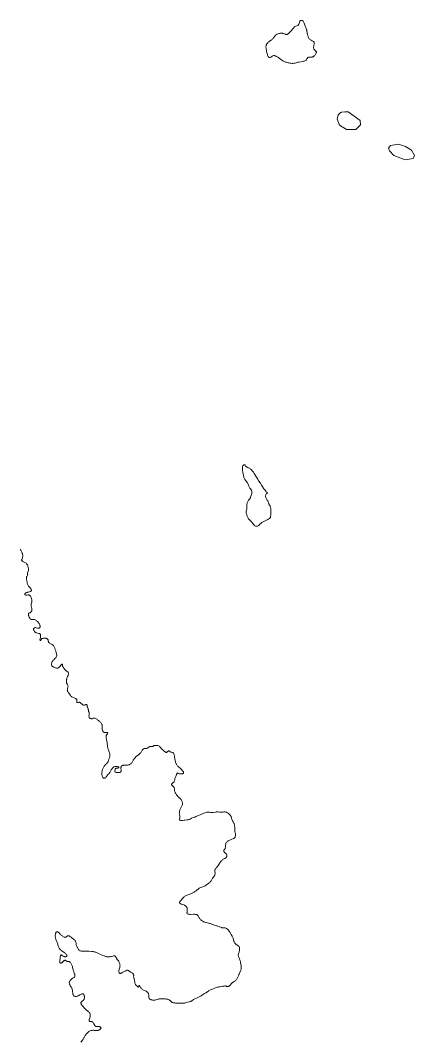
# Model space of a CAD drawing. Header units: metres. Extents: x 793723 to 812165, y 297650 to 314276.
# Drawn here: x 805415 to 806585, y 302964 to 305996 of the extents above; entities that cross this region are included whole.
import ezdxf

# ---------------------------------------------------------------- set-up
doc = ezdxf.new("R2010")
doc.units = ezdxf.units.M

msp = doc.modelspace()

# ---------------------------------------------------------------- linework, layer by layer
at = {"linetype": 'Continuous', "lineweight": 13}
for points in [[(806204.63, 305954.12), (806206.29, 305954.46), (806207.96, 305955.24), (806209.63, 305956.35), (806211.29, 305957.79), (806212.96, 305959.23), (806214.51, 305960.9), (806216.18, 305962.56), (806219.06, 305965.78), (806221.62, 305968.77), (806222.84, 305970.21), (806225.06, 305973.21), (806226.28, 305974.65), (806227.39, 305975.87), (806228.72, 305976.98), (806230.28, 305977.87), (806231.94, 305978.64), (806235.28, 305979.87), (806236.95, 305980.43), (806238.39, 305981.2), (806239.61, 305982.2), (806240.5, 305983.53), (806241.27, 305984.97), (806241.83, 305986.63), (806242.82, 305990.07), (806243.48, 305991.73), (806244.26, 305993.17), (806245.37, 305994.39), (806246.7, 305995.28), (806248.15, 305995.72), (806249.82, 305995.84), (806251.38, 305995.4), (806252.83, 305994.63), (806253.94, 305993.41), (806255.06, 305991.87), (806255.95, 305989.99), (806256.74, 305988), (806259.87, 305979.26)], [(806259.87, 305979.26), (806260.77, 305977.16), (806263.23, 305971.86), (806263.9, 305969.98), (806264.35, 305968.21), (806264.8, 305966.44), (806266.37, 305957.92)], [(806144.3, 305911.82), (806143.96, 305914.15), (806143.73, 305916.47), (806143.73, 305918.68), (806143.95, 305920.45), (806144.28, 305922.23), (806144.94, 305923.78), (806145.72, 305924.99), (806147.6, 305927.21), (806149.49, 305929.65), (806150.6, 305930.98), (806151.93, 305932.2), (806153.49, 305933.42), (806160.26, 305938.2), (806161.93, 305939.42), (806163.48, 305940.75), (806164.93, 305942.3), (806166.15, 305943.85), (806167.37, 305945.63), (806169.59, 305949.06), (806170.69, 305950.73), (806172.14, 305952.17), (806173.69, 305953.5), (806175.47, 305954.61), (806177.47, 305955.5), (806179.47, 305956.28), (806181.59, 305956.84), (806183.7, 305957.4), (806185.92, 305957.62), (806188.26, 305957.74), (806190.6, 305957.74), (806192.38, 305957.53), (806194.16, 305957.2), (806195.83, 305956.76), (806197.72, 305956.1), (806201.29, 305954.67), (806202.96, 305954.23), (806204.63, 305954.12)], [(806266.37, 305957.92), (806267.39, 305953.16), (806268.06, 305950.84), (806268.73, 305948.63), (806269.41, 305946.42), (806270.3, 305944.32), (806271.42, 305942.44), (806272.65, 305940.78), (806274.1, 305939.35), (806275.77, 305938.13), (806277.55, 305937.14), (806281.23, 305935.16), (806282.9, 305934.28), (806284.46, 305933.28), (806285.57, 305932.18), (806286.36, 305931.08), (806286.69, 305929.97), (806286.69, 305928.75), (806286.59, 305927.42), (806285.49, 305919.9), (806285.27, 305917.9), (806285.17, 305915.91), (806285.17, 305914.03), (806285.4, 305912.26), (806285.96, 305910.71), (806286.85, 305909.28), (806288.08, 305908.06), (806289.42, 305906.96), (806292.09, 305904.86), (806293.1, 305903.76), (806293.54, 305902.32), (806293.44, 305900.88), (806292.88, 305899.33), (806292, 305897.67), (806291, 305895.9), (806289.67, 305893.9), (806288.34, 305892.02), (806287.01, 305890.46)], [(806204.48, 305871.57), (806202.14, 305872.23), (806199.92, 305873), (806197.58, 305873.99), (806195.46, 305874.98), (806193.9, 305875.97), (806192.34, 305877.08), (806190.89, 305878.07), (806185.99, 305881.93), (806184.2, 305883.25), (806182.42, 305884.47), (806180.53, 305885.68), (806177.07, 305887.66), (806173.84, 305889.43), (806172.28, 305890.2), (806170.5, 305891.08), (806168.83, 305891.52), (806167.27, 305891.74), (806165.82, 305891.4), (806164.38, 305890.73), (806161.82, 305889.29), (806160.71, 305888.73), (806157.71, 305886.84), (806156.27, 305886.07), (806155.04, 305885.51), (806153.93, 305885.29), (806152.93, 305885.39), (806151.82, 305886.06), (806150.81, 305887.27), (806150.03, 305888.93), (806149.25, 305890.81), (806148.57, 305892.91), (806148.01, 305895.12), (806146.78, 305899.77), (806145.65, 305904.63), (806145.09, 305907.07), (806144.64, 305909.5), (806144.3, 305911.82)], [(806287.01, 305890.46), (806286.01, 305889.24), (806285.01, 305888.25), (806284.67, 305888.02), (806283.56, 305887.69), (806282.12, 305887.35), (806280.45, 305887.02), (806278.33, 305886.9), (806273.88, 305886.89), (806271.66, 305886.78), (806269.77, 305886.55), (806268.21, 305885.99), (806267.32, 305885.11), (806266.66, 305884.11), (806265.44, 305881.56), (806264.77, 305880.34), (806263.89, 305879.12), (806262.89, 305878.01), (806261.33, 305876.9), (806259.44, 305876.01), (806257.44, 305875.35), (806255.22, 305874.79), (806252.88, 305874.23), (806240.87, 305871.99), (806238.42, 305871.43), (806236.09, 305870.87), (806230.08, 305869.2), (806228.19, 305868.75), (806226.19, 305868.52), (806223.85, 305868.3), (806221.4, 305868.4), (806218.96, 305868.62), (806216.62, 305868.94), (806214.17, 305869.38), (806211.72, 305869.82), (806209.27, 305870.37), (806206.93, 305870.91), (806204.48, 305871.57)], [(806077.24, 304644.82), (806076.9, 304646.81), (806076.34, 304649.02), (806075.22, 304653.67), (806074.77, 304655.88), (806074.43, 304657.76), (806074.2, 304659.53), (806073.97, 304663.51), (806073.85, 304665.73), (806073.96, 304667.83), (806074.07, 304669.93), (806074.4, 304671.7), (806075.06, 304673.36), (806075.84, 304674.8), (806076.95, 304675.91), (806078.06, 304676.58), (806079.17, 304677.03), (806080.17, 304677.03), (806080.95, 304676.37), (806081.62, 304675.48), (806082.63, 304673.27), (806083.41, 304672.17), (806084.52, 304671.17), (806085.97, 304670.4), (806087.53, 304669.63), (806091.21, 304668.09), (806093.1, 304667.32), (806095, 304666.44), (806096.78, 304665.23), (806098.12, 304664.12), (806099.34, 304662.91), (806100.57, 304661.58), (806103.02, 304658.93), (806105.37, 304656.06), (806106.48, 304654.62), (806107.82, 304652.52), (806109.16, 304650.54), (806115.42, 304639.82)], [(806087.56, 304562.18), (806088.11, 304564.17), (806088.77, 304566.05), (806089.66, 304567.94), (806090.77, 304569.6), (806091.99, 304571.15), (806094.76, 304574.15), (806095.98, 304575.81), (806096.65, 304576.92), (806097.2, 304578.14), (806097.64, 304579.35), (806097.98, 304580.57), (806099.41, 304585.33), (806101.29, 304590.76), (806101.73, 304592.53), (806102.06, 304594.3), (806102.17, 304595.96), (806101.83, 304597.62), (806101.27, 304599.28), (806100.38, 304600.94), (806099.48, 304602.49), (806097.36, 304605.69), (806096.24, 304607.46), (806095.24, 304609.34), (806094.23, 304611.33), (806093.34, 304613.32), (806090.54, 304619.51), (806089.65, 304621.5), (806088.53, 304623.49), (806087.41, 304625.25), (806086.07, 304627.02), (806081.83, 304631.77), (806080.61, 304633.43), (806079.6, 304635.09), (806078.82, 304636.85), (806078.37, 304638.73), (806077.92, 304640.73), (806077.24, 304644.82)], [(806115.42, 304639.82), (806119.33, 304633.52), (806122.01, 304629.32), (806127.03, 304621.69), (806129.6, 304617.83), (806130.83, 304615.95), (806134.18, 304610.2), (806135.63, 304607.99), (806137.31, 304605.67), (806139.1, 304603.35), (806140.88, 304601.14), (806142.67, 304599.05), (806144.34, 304597.28), (806145.79, 304595.73), (806147.02, 304594.52), (806147.91, 304593.75), (806148.24, 304593.52), (806147.8, 304593.3), (806147.02, 304592.75), (806145.91, 304591.75), (806144.8, 304590.42), (806143.69, 304588.76), (806142.92, 304586.87), (806142.59, 304584.66), (806142.7, 304582.34), (806143.38, 304579.9), (806144.27, 304577.69), (806145.39, 304575.59), (806147.74, 304571.72), (806148.85, 304569.73), (806149.86, 304567.74), (806150.75, 304565.75), (806151.31, 304564.1), (806152.32, 304560.89), (806152.77, 304559.45), (806153.44, 304558.01), (806155.79, 304554.48), (806156.46, 304552.82)], [(806117.43, 304494.08), (806115.87, 304493.97), (806114.2, 304494.07), (806112.64, 304494.4), (806111.08, 304495.06), (806109.74, 304495.94), (806108.74, 304496.94), (806107.96, 304498.04), (806105.39, 304501.8), (806104.16, 304503.46), (806102.82, 304505), (806101.37, 304506.66), (806096.69, 304511.3), (806095.13, 304512.95), (806093.68, 304514.61), (806092.23, 304516.26), (806091, 304518.03), (806089.99, 304519.91), (806089.1, 304521.79), (806088.2, 304523.67), (806086.86, 304527.65), (806085.63, 304531.3), (806085.07, 304533.07), (806084.62, 304534.84), (806084.5, 304536.5), (806084.61, 304537.94), (806085.05, 304539.38), (806086.05, 304542.37), (806086.49, 304544.03), (806086.82, 304545.69), (806087.04, 304547.57), (806087.03, 304549.45), (806086.8, 304553.43), (806086.8, 304554.87), (806086.79, 304556.31), (806086.9, 304558.19), (806087.12, 304560.07), (806087.56, 304562.18)], [(806156.46, 304552.82), (806157.02, 304551.16), (806157.58, 304549.28), (806157.92, 304547.29), (806158.26, 304545.3), (806158.48, 304543.2), (806158.6, 304540.98), (806158.61, 304538.88), (806158.61, 304536.67), (806158.4, 304532.24), (806158.08, 304527.93), (806157.86, 304525.93), (806157.64, 304524.05), (806157.31, 304522.28), (806156.76, 304520.62), (806155.98, 304519.18), (806155.09, 304518.18), (806153.98, 304517.18), (806152.43, 304516.07), (806150.76, 304515.07), (806149.09, 304514.07), (806147.2, 304512.96), (806139.31, 304508.96), (806133.53, 304505.85), (806131.64, 304504.85), (806129.87, 304503.74), (806128.2, 304502.52), (806126.65, 304501.29), (806124.98, 304499.74), (806122.09, 304496.86), (806120.54, 304495.53), (806118.98, 304494.64), (806117.43, 304494.08)], [(805414.2, 304426.5), (805415.43, 304424.63), (805416.33, 304422.86), (805417.22, 304421.2), (805418.9, 304417.55), (805420.24, 304414.35)], [(805420.24, 304414.35), (805420.69, 304413.02), (805421.14, 304411.58), (805421.47, 304409.7), (805421.7, 304407.71), (805421.71, 304405.83), (805421.6, 304403.95), (805421.38, 304402.29), (805421.05, 304400.74), (805420.61, 304399.3), (805420.05, 304397.97), (805418.84, 304395.53), (805418.39, 304394.53), (805418.4, 304393.54), (805418.73, 304392.43), (805419.51, 304391.33), (805420.74, 304390.33), (805422.3, 304389.34), (805424.08, 304388.35), (805427.98, 304386.48), (805429.88, 304385.38), (805431.66, 304384.16), (805433.33, 304382.73), (805434.56, 304381.07), (805435.68, 304379.19), (805436.46, 304377.2), (805437.24, 304375.1), (805437.81, 304372.89), (805438.26, 304370.79), (805438.59, 304368.57), (805438.71, 304366.47), (805438.72, 304364.37), (805438.39, 304362.49), (805437.83, 304360.72), (805435.95, 304356.29), (805435.62, 304355.07), (805435.73, 304354.4), (805435.85, 304353.74)], [(805435.85, 304353.74), (805436.29, 304352.3), (805436.41, 304351.42), (805436.19, 304350.31), (805435.63, 304349.2), (805433.75, 304345.44), (805433.31, 304344), (805432.87, 304342.56), (805432.87, 304340.9), (805432.99, 304339.02), (805433.21, 304337.13), (805433.89, 304333.26), (805434.8, 304326.74), (805435.13, 304324.63), (805435.7, 304322.53), (805436.48, 304320.54), (805437.49, 304318.66), (805438.71, 304316.79), (805440.16, 304315.13), (805444.51, 304310.27), (805445.85, 304308.83), (805446.86, 304307.29), (805447.53, 304305.85), (805447.76, 304304.52), (805447.54, 304303.42), (805446.87, 304302.42), (805445.98, 304301.53), (805444.76, 304300.86), (805443.31, 304300.2), (805441.65, 304299.75), (805437.98, 304298.97), (805436.2, 304298.52), (805434.42, 304297.96), (805432.64, 304297.18), (805430.97, 304296.3), (805429.53, 304295.3), (805428.53, 304294.19), (805427.75, 304293.19)], [(805427.75, 304293.19), (805427.64, 304292.19), (805428.09, 304291.31), (805429.09, 304290.65), (805430.43, 304290.1), (805431.99, 304289.66), (805433.77, 304289.55), (805435.1, 304289.67), (805438, 304290.12), (805439.33, 304290.12), (805440.67, 304289.9), (805442, 304289.46), (805443.12, 304288.8), (805444.12, 304287.81), (805445.01, 304286.48), (805445.69, 304284.93), (805446.25, 304283.16), (805447.26, 304279.4), (805448.27, 304276.2), (805448.71, 304274.65), (805448.94, 304272.99), (805448.95, 304271), (805448.62, 304269), (805447.18, 304262.8), (805446.74, 304260.7), (805446.64, 304258.6), (805446.75, 304256.38), (805447.2, 304254.28), (805448.21, 304250.08), (805448.66, 304247.98), (805448.89, 304245.99), (805448.78, 304244.11), (805448.45, 304242.89), (805447.9, 304241.67), (805447.12, 304240.67), (805446.01, 304239.45), (805444.68, 304238.34), (805443.24, 304237.56)], [(805443.24, 304237.56), (805441.9, 304236.79), (805439.9, 304235.9), (805439.23, 304235.45), (805438.68, 304234.9), (805438.46, 304234.23), (805438.35, 304233.35), (805438.57, 304232.35), (805439.14, 304229.48), (805439.59, 304227.82), (805440.15, 304226.16), (805440.71, 304224.5), (805441.49, 304222.95), (805442.49, 304221.41), (805443.72, 304219.97), (805444.95, 304218.75), (805446.4, 304217.87), (805447.73, 304217.32), (805449.07, 304217.22), (805450.52, 304217.33), (805453.41, 304217.56), (805454.85, 304217.56), (805456.64, 304217.12), (805458.53, 304216.35), (805460.31, 304215.36), (805462.21, 304214.15), (805463.99, 304212.71), (805465.77, 304211.17), (805467.34, 304209.4), (805468.79, 304207.63), (805470.02, 304205.75), (805471.13, 304203.88), (805472.14, 304201.89), (805472.81, 304200.01), (805473.26, 304198.13), (805473.38, 304196.36), (805473.04, 304194.81), (805472.38, 304193.37)], [(805472.38, 304193.37), (805471.27, 304192.26), (805470.05, 304191.7), (805468.6, 304191.48), (805466.93, 304191.69), (805465.15, 304192.13), (805461.59, 304193.12), (805459.81, 304193.45), (805458.14, 304193.33), (805456.69, 304192.89), (805455.36, 304192.11), (805454.36, 304191.11), (805453.58, 304189.89), (805453.25, 304188.45), (805453.48, 304186.9), (805454.15, 304185.25), (805455.15, 304183.7), (805456.49, 304182.04), (805457.94, 304180.61), (805459.62, 304179.28), (805461.51, 304178.29), (805463.4, 304177.52), (805465.41, 304176.97), (805469.42, 304176.1), (805471.09, 304175.66), (805472.65, 304175), (805473.76, 304174.11), (805474.43, 304172.79), (805474.66, 304171.13), (805474.66, 304169.36), (805474.44, 304167.37), (805474.11, 304165.37), (805473.13, 304159.62), (805472.91, 304157.96), (805472.91, 304156.63), (805473.14, 304155.63), (805473.58, 304155.3), (805474.14, 304155.3)], [(805474.14, 304155.3), (805474.69, 304155.53), (805475.25, 304156.19), (805476.36, 304158.07), (805477.13, 304159.07), (805477.8, 304159.85), (805478.69, 304160.63), (805479.69, 304161.18), (805481.02, 304161.41), (805483.8, 304161.63), (805486.81, 304162.08), (805488.25, 304162.09), (805489.81, 304161.76), (805491.26, 304161.21), (805492.82, 304160.55), (805494.27, 304159.78), (805495.49, 304158.78), (805496.39, 304157.68), (805496.72, 304156.68), (805496.95, 304155.58), (805497.06, 304154.47), (805497.4, 304153.14), (805497.85, 304151.82), (805498.63, 304150.38), (805499.63, 304148.94), (805500.75, 304147.73), (805502.09, 304146.51), (805503.65, 304145.63), (805505.21, 304144.75), (805508.55, 304143.21), (805510.11, 304142.33), (805511.56, 304141.34), (805512.9, 304139.9), (805514.01, 304138.35), (805515.02, 304136.58), (805516.02, 304134.71), (805516.81, 304132.72), (805518.38, 304128.51)], [(805518.38, 304128.51), (805519.83, 304124.2), (805520.39, 304122.1), (805520.95, 304120), (805521.4, 304118.12), (805522.64, 304111.81), (805522.76, 304110.49), (805522.65, 304109.05), (805522.21, 304107.5), (805521.21, 304105.84), (805519.99, 304104.28), (805518.66, 304102.73), (805517.1, 304101.18), (805513.88, 304097.96), (805512.33, 304096.41), (805510.78, 304094.63), (805509.44, 304092.97), (805508.34, 304091.09), (805507.56, 304089.2), (805507.01, 304087.21), (805506.79, 304085.22), (805506.8, 304083.34), (805507.13, 304081.68), (805507.8, 304080.13), (805508.81, 304079.03), (805509.92, 304078.25), (805511.26, 304077.48), (805514.05, 304076.05), (805517.61, 304074.18), (805519.28, 304073.41), (805521.06, 304072.86), (805522.84, 304072.64), (805524.4, 304072.76), (805525.96, 304073.31), (805527.4, 304074.09), (805528.96, 304075.09), (805530.29, 304076.31), (805531.62, 304077.53)], [(805531.62, 304077.53), (805532.96, 304079.08), (805536.28, 304083.41), (805537.17, 304084.29), (805537.95, 304084.85), (805538.73, 304084.74), (805539.29, 304084.08), (805539.62, 304083.19), (805539.74, 304082.31), (805539.85, 304080.2), (805539.97, 304078.99), (805540.53, 304077.66), (805541.42, 304076.22), (805542.42, 304074.79), (805543.54, 304073.24), (805546, 304070.26), (805549.12, 304066.06), (805550.24, 304064.96), (805551.57, 304063.96), (805554.58, 304062.42), (805555.92, 304061.54), (805556.92, 304060.55), (805557.48, 304059.44), (805557.82, 304058.11), (805557.82, 304056.68), (805557.49, 304055.13), (805556.94, 304053.35), (805556.28, 304051.58), (805554.61, 304048.04), (805553.84, 304046.15), (805553.07, 304044.16), (805552.62, 304042.5), (805552.18, 304040.73), (805551.96, 304038.96), (805551.75, 304037.07), (805551.64, 304035.3), (805551.54, 304029.55), (805551.65, 304028.55)], [(805551.65, 304028.55), (805551.88, 304027.78), (805552.33, 304027.12), (805554.22, 304025.13), (805555, 304024.02), (805555.67, 304022.7), (805556.01, 304021.26), (805556.13, 304019.49), (805555.8, 304017.72), (805554.36, 304011.63), (805554.15, 304009.64), (805554.04, 304007.64), (805554.27, 304006.21), (805554.71, 304004.77), (805555.27, 304003.33), (805556.39, 304001.56), (805557.62, 303999.8), (805560.19, 303996.26), (805561.41, 303994.49), (805563.65, 303991.29), (805564.87, 303989.85), (805566.21, 303988.75), (805567.77, 303987.76), (805569.44, 303986.88), (805574.68, 303984.56), (805576.35, 303983.79), (805577.91, 303982.91), (805579.36, 303982.14), (805580.36, 303981.48), (805581.25, 303980.82), (805581.81, 303980.04), (805582.26, 303978.94), (805582.26, 303977.61), (805582.15, 303976.28), (805581.83, 303973.62), (805581.83, 303972.63), (805582.16, 303971.74), (805582.83, 303971.41)], [(805582.83, 303971.41), (805583.72, 303971.19), (805584.84, 303971.2), (805587.39, 303971.42), (805588.73, 303971.54), (805590.07, 303971.54), (805591.29, 303971.21), (805592.18, 303970.66), (805593.07, 303970), (805596.31, 303967.13), (805597.76, 303965.91), (805599.09, 303964.92), (805600.54, 303963.93), (805601.99, 303963.27), (805603.44, 303962.94), (805604.66, 303963.05), (805606, 303963.39), (805607.22, 303963.94), (805609.44, 303965.06), (805610.44, 303965.28), (805611.22, 303965.28), (805611.89, 303964.73), (805612.34, 303963.96), (805612.56, 303962.96), (805612.79, 303961.52), (805613.02, 303959.86), (805613.24, 303958.2), (805613.8, 303956.77), (805615.59, 303952.12), (805616.04, 303950.69), (805616.49, 303949.36), (805616.71, 303948.03), (805616.94, 303946.81), (805617.06, 303944.82), (805617.28, 303943.94), (805617.62, 303943.28), (805618.4, 303941.95), (805618.62, 303941.29)], [(805618.62, 303941.29), (805618.96, 303940.4), (805619.07, 303939.41), (805619.07, 303938.08), (805618.97, 303936.64), (805618.42, 303933.43), (805618.31, 303931.77), (805618.31, 303930.11), (805618.65, 303928.34), (805619.21, 303926.68), (805619.99, 303925.24), (805621.11, 303924.03), (805622.34, 303923.15), (805623.67, 303922.82), (805625.12, 303922.71), (805626.56, 303922.93), (805628.12, 303923.27), (805631.12, 303924.05), (805632.68, 303924.28), (805634.13, 303924.39), (805635.91, 303924.06), (805637.69, 303923.51), (805639.47, 303922.52), (805641.37, 303921.42), (805643.15, 303920.21), (805644.93, 303918.88), (805646.61, 303917.45), (805648.39, 303915.9), (805650.06, 303914.36), (805651.74, 303912.81), (805653.19, 303911.15), (805654.64, 303909.5), (805655.75, 303907.84), (805656.76, 303906.07), (805657.43, 303904.3), (805657.66, 303902.53), (805657.66, 303900.76), (805657.34, 303897.11)], [(805657.34, 303897.11), (805657.23, 303895.34), (805657.23, 303893.57), (805657.57, 303892.02), (805657.91, 303890.47), (805658.92, 303887.38), (805659.59, 303885.83), (805660.37, 303884.5), (805661.26, 303883.4), (805662.38, 303882.74), (805663.6, 303882.19), (805665.05, 303881.97), (805666.5, 303881.86), (805670.95, 303881.87), (805672.17, 303881.76), (805673.06, 303881.43), (805673.62, 303880.77), (805673.85, 303879.89), (805673.51, 303878.89), (805672.96, 303878.11), (805671.18, 303876.45), (805670.41, 303875.34), (805669.85, 303874.12), (805669.41, 303872.68), (805669.19, 303871.02), (805669.08, 303869.36), (805669.2, 303867.48), (805669.43, 303865.6), (805669.77, 303863.72), (805670.21, 303861.73), (805671.79, 303855.65), (805672.24, 303853.43), (805672.58, 303851.22), (805672.8, 303849.01), (805673.49, 303842.15), (805673.71, 303839.83), (805674.05, 303837.61), (805674.62, 303835.18)], [(805795.34, 303838.22), (805796.57, 303839), (805797.79, 303839.56), (805799.24, 303839.89), (805800.79, 303840.01), (805803.8, 303839.9), (805805.24, 303839.91), (805806.47, 303840.24), (805807.58, 303840.8), (805809.47, 303842.24), (805810.58, 303842.91), (805812.02, 303843.35), (805813.69, 303843.69), (805815.47, 303843.8), (805817.36, 303843.81), (805819.26, 303843.7), (805821.15, 303843.48), (805822.93, 303843.05), (805824.71, 303842.5), (805826.27, 303841.84), (805827.61, 303840.95), (805828.61, 303839.85), (805829.51, 303838.75), (805831.18, 303836.2), (805832.3, 303834.77), (805833.63, 303833.44), (805835.08, 303832.12), (805839.54, 303828.26), (805840.99, 303827.04), (805845.12, 303823.95), (805846.12, 303823.29), (805847.12, 303822.74), (805848.01, 303822.63), (805849.02, 303822.74), (805849.9, 303823.3), (805850.9, 303824.08), (805851.9, 303824.96), (805853.79, 303826.96)], [(805674.62, 303835.18), (805675.29, 303832.86), (805676.07, 303830.54), (805678.43, 303823.57), (805679.21, 303821.36), (805679.88, 303819.04), (805680.33, 303816.82), (805680.56, 303814.72), (805680.57, 303812.62), (805680.24, 303810.74), (805679.57, 303808.85), (805678.25, 303805.09), (805677.58, 303802.98), (805676.37, 303798.89), (805675.71, 303796.89), (805674.82, 303794.9), (805673.71, 303793.24), (805672.49, 303791.69), (805671.05, 303790.13), (805666.5, 303785.59), (805665.05, 303783.92), (805663.72, 303782.26), (805662.39, 303780.26), (805661.28, 303778.27), (805660.29, 303776.05), (805659.29, 303773.95), (805658.52, 303771.62), (805657.74, 303769.41), (805657.19, 303767.08), (805656.64, 303764.76), (805656.42, 303762.43), (805656.43, 303760.22), (805656.54, 303758.01), (805656.88, 303755.91), (805657.33, 303753.8), (805657.89, 303751.81), (805658.56, 303750.04), (805659.35, 303748.5)], [(805728.7, 303784.95), (805730.93, 303785.07), (805733.15, 303785.19), (805735.26, 303785.52), (805737.27, 303786.08), (805739.04, 303786.86), (805740.71, 303787.75), (805742.16, 303788.86), (805743.6, 303790.19), (805744.93, 303791.52), (805746.04, 303793.07), (805747.15, 303794.96), (805749.14, 303798.83), (805749.81, 303800.05), (805750.47, 303801.27), (805751.69, 303802.82), (805753.03, 303804.38), (805754.58, 303805.93), (805758.8, 303810.25), (805764.91, 303816.02), (805769.9, 303820.46), (805771.46, 303822.12), (805772.9, 303823.9), (805774.23, 303825.67), (805776.67, 303829.33), (805777.89, 303830.99), (805779.11, 303832.43), (805780.33, 303833.54), (805781.67, 303834.32), (805783, 303834.65), (805784.34, 303834.55), (805786.79, 303834.11), (805787.9, 303834), (805789.12, 303834.12), (805790.46, 303834.56), (805791.79, 303835.34), (805793.01, 303836.34), (805795.34, 303838.22)], [(805853.79, 303826.96), (805854.68, 303827.74), (805855.68, 303827.96), (805856.46, 303827.85), (805857.24, 303827.3), (805858.8, 303825.64), (805859.8, 303824.76), (805860.92, 303823.99), (805862.03, 303823.55), (805863.37, 303823.22), (805866.04, 303822.67), (805867.27, 303822.23), (805868.38, 303821.46), (805869.38, 303820.25), (805870.28, 303818.59), (805870.84, 303816.71), (805871.4, 303814.61), (805871.85, 303812.28), (805872.19, 303809.96), (805873.32, 303802.66), (805873.77, 303800.12), (805874.22, 303797.68), (805874.89, 303795.36), (805875.46, 303793.26), (805876.24, 303791.27), (805877.13, 303789.39), (805878.03, 303787.51), (805879.03, 303785.63), (805880.26, 303783.97), (805881.49, 303782.43), (805882.94, 303780.88), (805884.5, 303779.56), (805889.29, 303775.7), (805890.74, 303774.37), (805892.19, 303772.83), (805895.99, 303768.19), (805897.77, 303766.2), (805898.44, 303765.2)], [(805700.46, 303776.04), (805698.9, 303775.81), (805697.56, 303775.48), (805696.56, 303774.81), (805696.12, 303773.92), (805696.01, 303772.93), (805695.8, 303770.49), (805695.47, 303767.06), (805695.36, 303766.06), (805695.47, 303765.29), (805695.81, 303764.74), (805696.37, 303764.3), (805697.15, 303763.97), (805699.48, 303763.64), (805701.15, 303763.42), (805703.6, 303763.32), (805705.38, 303763.21), (805707.05, 303763.21), (805708.72, 303763.33), (805710.17, 303763.55), (805711.5, 303764), (805712.5, 303764.67), (805713.17, 303765.77), (805713.5, 303767.21), (805713.72, 303768.76), (805713.71, 303770.53), (805713.36, 303776.07), (805713.36, 303777.84), (805713.47, 303779.39), (805713.8, 303780.83), (805714.46, 303782.04), (805715.35, 303782.93), (805716.69, 303783.82), (805718.35, 303784.27), (805720.24, 303784.6), (805722.25, 303784.83), (805724.36, 303784.83), (805728.7, 303784.95)], [(805659.35, 303748.5), (805660.24, 303747.28), (805661.36, 303746.4), (805662.58, 303746.18), (805663.8, 303746.18), (805665.14, 303746.63), (805666.58, 303747.41), (805668.14, 303748.63), (805669.58, 303750.18), (805671.13, 303751.96), (805672.58, 303753.84), (805675.46, 303757.83), (805677.01, 303759.71), (805679.79, 303763.15), (805681.01, 303764.81), (805682.34, 303766.92), (805684.67, 303771.02), (805685.77, 303773.12), (805687.11, 303775.01), (805688.33, 303776.45), (805689.77, 303777.78), (805690.88, 303778.78), (805692.1, 303779.56), (805693.44, 303780.22), (805695.44, 303780.78), (805697.44, 303781.12), (805699.44, 303781.23), (805701.34, 303781.13), (805703.23, 303780.8), (805704.79, 303780.47), (805706.01, 303779.92), (805706.79, 303779.26), (805707.02, 303778.6), (805706.8, 303777.93), (805706.35, 303777.38), (805705.24, 303776.82), (805703.79, 303776.49), (805700.46, 303776.04)], [(805898.44, 303765.2), (805898.89, 303763.99), (805899.12, 303762.77), (805898.9, 303761.66), (805898.34, 303760.67), (805897.23, 303759.89), (805895.79, 303759.33), (805894.01, 303759), (805892.23, 303758.77), (805890.22, 303758.88), (805888.55, 303759.09), (805886.88, 303759.42), (805885.33, 303759.86), (805883.99, 303760.41), (805881.65, 303761.51), (805880.87, 303761.73), (805880.2, 303761.51), (805879.76, 303760.96), (805879.32, 303760.29), (805878.76, 303758.3), (805878.21, 303756.75), (805875.77, 303751.32), (805875, 303749.33), (805874.23, 303747.22), (805873.67, 303745.23), (805872.79, 303741.24), (805872.35, 303739.25), (805871.69, 303737.48), (805870.91, 303735.93), (805869.8, 303734.49), (805868.58, 303733.38), (805866.03, 303731.27), (805864.92, 303730.27), (805864.03, 303729.27), (805863.48, 303728.27), (805863.48, 303727.39), (805863.7, 303726.39), (805864.26, 303725.51)], [(805864.26, 303725.51), (805865.15, 303724.4), (805866.16, 303723.3), (805868.61, 303721.2), (805869.84, 303719.99), (805870.84, 303718.77), (805871.62, 303717.45), (805871.96, 303716.01), (805872.19, 303714.35), (805872.42, 303710.92), (805872.64, 303709.15), (805873.09, 303707.16), (805873.77, 303705.17), (805874.66, 303703.18), (805875.67, 303701.19), (805876.9, 303699.2), (805878.12, 303697.32), (805879.35, 303695.44), (805880.8, 303693.57), (805882.25, 303691.8), (805883.93, 303690.14), (805885.49, 303688.6), (805888.95, 303685.84), (805890.51, 303684.29), (805891.96, 303682.75), (805893.19, 303680.87), (805894.08, 303678.99), (805894.86, 303676.89), (805895.42, 303674.79), (805895.76, 303672.69), (805895.77, 303670.47), (805895.55, 303668.48), (805894.89, 303666.38), (805893.89, 303664.38), (805891.67, 303660.39), (805890.79, 303658.4), (805889.9, 303656.4), (805889.13, 303654.3)], [(805889.13, 303654.3), (805888.47, 303652.2), (805887.8, 303650.09), (805887.25, 303647.99), (805886.92, 303645.88), (805886.59, 303643.78), (805886.49, 303641.79), (805886.6, 303639.8), (805886.94, 303637.81), (805887.95, 303634.05), (805888.29, 303632.28), (805888.29, 303630.84), (805888.3, 303629.4), (805888.08, 303627.96), (805887.19, 303624.31), (805887.2, 303623.31), (805887.42, 303622.54), (805888.09, 303621.76), (805889.32, 303621.32), (805890.76, 303621), (805892.43, 303620.78), (805894.32, 303620.89), (805896.33, 303621.12), (805900.67, 303621.68), (805902.78, 303621.91), (805909.01, 303622.36), (805911.01, 303622.59), (805913.01, 303622.82), (805914.91, 303623.26), (805916.68, 303623.82), (805918.24, 303624.6), (805921.46, 303626.49), (805923.02, 303627.38), (805924.69, 303628.16), (805930.25, 303629.94), (805932.14, 303630.61), (805935.92, 303632.28), (805943.92, 303635.95)], [(805943.92, 303635.95), (805948.26, 303637.84), (805952.7, 303639.73), (805959.37, 303642.29), (805963.71, 303643.85), (805965.93, 303644.52), (805968.05, 303645.08), (805970.16, 303645.41), (805972.27, 303645.75), (805974.16, 303645.64), (805976.06, 303645.43), (805979.62, 303644.55), (805981.4, 303644.33), (805983.29, 303644.23), (805985.3, 303644.34), (805987.41, 303644.68), (805993.75, 303645.69), (805995.86, 303646.02), (805998.09, 303646.14), (806000.2, 303646.03), (806002.32, 303645.93), (806006.55, 303645.39), (806008.66, 303645.17), (806010.67, 303645.06), (806012.67, 303645.07), (806014.67, 303645.4), (806016.56, 303645.85), (806018.56, 303646.19), (806020.45, 303646.19), (806022.46, 303646.2), (806024.35, 303645.87), (806026.24, 303645.43), (806028.03, 303644.77), (806029.7, 303643.89), (806031.37, 303642.68), (806032.93, 303641.24), (806034.27, 303639.92), (806035.61, 303638.48)], [(806035.61, 303638.48), (806036.95, 303637.05), (806038.06, 303635.5), (806039.18, 303633.84), (806040.07, 303632.18), (806040.97, 303630.08), (806042.76, 303623.78), (806043.66, 303621.68), (806044.55, 303620.02), (806046.67, 303616.6), (806047.68, 303614.94), (806048.57, 303613.17), (806049.24, 303611.51), (806049.69, 303609.74), (806050.03, 303607.97), (806050.37, 303605.54), (806050.6, 303603.21), (806050.83, 303600.78), (806051.17, 303594.81), (806051.29, 303592.81), (806051.52, 303590.82), (806051.74, 303588.83), (806052.76, 303582.75), (806052.99, 303580.76), (806052.99, 303578.76), (806053, 303576.77), (806052.89, 303574.89), (806052.56, 303573.12), (806052.23, 303571.46), (806051.57, 303570.02), (806050.79, 303568.8), (806049.57, 303567.8), (806048.01, 303567.02), (806046.34, 303566.24), (806042.56, 303564.8), (806038.23, 303563.02), (806033.89, 303561.01), (806032, 303560.01)], [(806032, 303560.01), (806030.23, 303559.12), (806028.56, 303558.01), (806027.11, 303556.79), (806025.89, 303555.46), (806025.01, 303553.8), (806024.46, 303551.92), (806024.13, 303549.93), (806023.8, 303547.82), (806023.25, 303541.62), (806023.04, 303539.63), (806022.6, 303537.86), (806021.93, 303536.31), (806021.16, 303535.2), (806019.49, 303533.32), (806018.82, 303532.54), (806018.38, 303531.76), (806018.27, 303530.66), (806018.5, 303529.55), (806019.06, 303528.45), (806019.73, 303527.23), (806020.62, 303526.13), (806021.96, 303525.02), (806023.41, 303524.03), (806024.86, 303522.82), (806025.86, 303521.6), (806026.75, 303520.27), (806027.42, 303518.84), (806027.87, 303517.29), (806027.88, 303515.85), (806027.55, 303514.19), (806026.77, 303512.64), (806025.66, 303511.2), (806024.33, 303509.87), (806022.77, 303508.65), (806021.22, 303507.76), (806017.99, 303506.31), (806016.44, 303505.42)], [(806016.44, 303505.42), (806014.77, 303504.42), (806013.22, 303503.2), (806011.77, 303501.87), (806010.55, 303500.43), (806009.55, 303498.99), (806007.12, 303495.11), (806006.01, 303493.45), (806003.57, 303490.01), (805996.58, 303480.59), (805995.25, 303478.81), (805994.03, 303477.04), (805993.14, 303475.6), (805992.36, 303474.16), (805991.81, 303472.72), (805991.48, 303471.28), (805991.48, 303469.73), (805991.71, 303468.07), (805992.5, 303464.98), (805992.72, 303463.43), (805992.73, 303461.88), (805992.4, 303460.33), (805991.73, 303458.78), (805990.84, 303457.23), (805989.85, 303455.67), (805987.52, 303452.46), (805986.3, 303450.69), (805985.3, 303449.02), (805982.31, 303443.71), (805981.2, 303442.04), (805979.98, 303440.38), (805978.42, 303438.72), (805976.76, 303437.05), (805974.87, 303435.5), (805972.98, 303433.95), (805970.98, 303432.5), (805967.09, 303429.62), (805965.09, 303428.28)], [(805965.09, 303428.28), (805963.09, 303426.95), (805960.98, 303425.95), (805958.87, 303424.95), (805950.09, 303421.5), (805947.86, 303420.61), (805945.86, 303419.5), (805943.97, 303418.39), (805942.53, 303417.28), (805938.42, 303413.73), (805936.64, 303412.28), (805934.64, 303410.95), (805932.64, 303409.62), (805930.53, 303408.4), (805928.53, 303407.17), (805924.2, 303404.73), (805921.98, 303403.62), (805919.86, 303402.62), (805917.64, 303401.62), (805915.42, 303400.73), (805913.19, 303399.95), (805908.97, 303398.61), (805906.97, 303397.94), (805905.08, 303397.16), (805903.08, 303396.05), (805901.3, 303394.72), (805899.97, 303393.39), (805898.63, 303392.06), (805895.97, 303389.06), (805891.53, 303384.18), (805890.09, 303382.63), (805888.98, 303381.08), (805887.98, 303379.64), (805887.43, 303378.31), (805887.32, 303376.98), (805887.88, 303375.76), (805888.99, 303374.66), (805890.44, 303373.67)], [(805890.44, 303373.67), (805892.22, 303372.79), (805894.01, 303372.02), (805899.69, 303369.93), (805901.58, 303369.16), (805903.36, 303368.27), (805904.92, 303367.17), (805906.37, 303365.85), (805907.6, 303364.3), (805908.61, 303362.75), (805909.5, 303360.98), (805910.06, 303359.1), (805910.29, 303357.33), (805910.29, 303355.45), (805910.07, 303353.46), (805909.64, 303349.81), (805909.42, 303348.04), (805909.31, 303346.38), (805909.54, 303345.05), (805910.1, 303343.94), (805910.99, 303343.17), (805912.32, 303342.62), (805913.88, 303342.29), (805915.66, 303342.19), (805917.55, 303342.08), (805919.56, 303342.08), (805928.79, 303342.33), (805930.8, 303342.33), (805932.8, 303342.23), (805934.8, 303342.12), (805936.58, 303341.79), (805938.14, 303341.24), (805939.59, 303340.47), (805940.93, 303339.26), (805942.05, 303337.71), (805944.28, 303333.73), (805945.4, 303332.18), (805946.51, 303330.64)], [(805946.51, 303330.64), (805947.74, 303329.09), (805949.08, 303327.66), (805950.75, 303325.89), (805952.43, 303324.23), (805954.21, 303322.69), (805955.99, 303321.36), (805958, 303320.15), (805960, 303319.38), (805962.01, 303318.72), (805964.24, 303318.06), (805966.57, 303317.52), (805973.7, 303315.87), (805976.04, 303315.32), (805978.49, 303314.67), (805980.71, 303313.9), (805985.28, 303312.36), (805996.42, 303308.29), (805998.64, 303307.52), (806000.76, 303306.86), (806005.77, 303305.43), (806007.22, 303304.88), (806011.67, 303302.9), (806013.12, 303302.35), (806015.01, 303302.02), (806016.91, 303301.92), (806020.91, 303301.93), (806022.92, 303301.71), (806024.81, 303301.27), (806026.48, 303300.5), (806028.04, 303299.4), (806029.6, 303298.07), (806031.05, 303296.53), (806032.5, 303294.87), (806033.84, 303293.21), (806035.07, 303291.34), (806036.19, 303289.57), (806037.3, 303287.8)], [(805566.86, 303272.89), (805565.29, 303274.21), (805563.62, 303275.42), (805561.95, 303276.53), (805560.39, 303277.41), (805559.05, 303277.96), (805557.72, 303278.29), (805556.49, 303278.29), (805554.94, 303277.84), (805553.6, 303276.95), (805550.94, 303275.06), (805549.6, 303274.29), (805548.16, 303273.84), (805546.93, 303273.95), (805545.6, 303274.28), (805544.37, 303274.83), (805542.7, 303275.71), (805541.03, 303276.7), (805539.36, 303277.91), (805537.69, 303279.13), (805536.13, 303280.56), (805534.56, 303282), (805533.23, 303283.43), (805530.66, 303286.19), (805529.43, 303287.41), (805528.21, 303288.62), (805526.87, 303289.5), (805525.64, 303290.05), (805524.42, 303290.38), (805523.2, 303290.38), (805522.08, 303289.83), (805521.08, 303288.94), (805520.31, 303287.83), (805519.53, 303286.39), (805518.98, 303284.73), (805518.54, 303282.74), (805518.32, 303280.63), (805518.33, 303278.42)], [(805518.33, 303278.42), (805518.33, 303276.09), (805518.56, 303273.88), (805518.9, 303271.56), (805519.46, 303269.35), (805520.13, 303267.25), (805520.92, 303265.03), (805523.82, 303258.84), (805524.61, 303256.85), (805525.39, 303254.75), (805526.06, 303252.43), (805527.19, 303248.01), (805527.86, 303245.8), (805528.53, 303243.81), (805529.54, 303241.82), (805530.54, 303240.49), (805531.77, 303239.17), (805533.11, 303237.95), (805534.45, 303236.74), (805536.23, 303235.19), (805543.81, 303229.34), (805545.71, 303227.8), (805547.38, 303226.36), (805549.05, 303224.93), (805550.5, 303223.49), (805551.62, 303222.06), (805552.51, 303220.62), (805552.74, 303219.4), (805552.63, 303218.3), (805551.96, 303217.41), (805551.07, 303216.63), (805549.85, 303216.08), (805548.4, 303215.85), (805546.73, 303216.07), (805545.17, 303216.51), (805543.5, 303217.28), (805541.94, 303218.27), (805539.05, 303220.37)], [(805639.06, 303229.56), (805637.06, 303230.22), (805635.05, 303230.77), (805632.94, 303231.1), (805630.71, 303231.42), (805626.26, 303231.97), (805619.03, 303232.73), (805614.35, 303233.05), (805611.9, 303233.15), (805609.57, 303233.15), (805607.34, 303233.03), (805605.12, 303232.92), (805601.22, 303232.46), (805599, 303232.35), (805596.88, 303232.45), (805594.77, 303232.78), (805592.76, 303233.33), (805590.98, 303234.1), (805589.53, 303235.2), (805588.19, 303236.53), (805586.97, 303238.07), (805585.85, 303239.73), (805584.84, 303241.5), (805583.84, 303243.27), (805582.94, 303245.04), (805582.05, 303246.92), (805581.27, 303248.68), (805580.71, 303250.56), (805580.26, 303252.44), (805580.14, 303254.22), (805579.91, 303257.76), (805579.68, 303259.42), (805579.24, 303260.96), (805578.45, 303262.4), (805577.45, 303263.73), (805576.22, 303264.94), (805574.77, 303266.15), (805566.86, 303272.89)], [(806037.3, 303287.8), (806040.32, 303282.27), (806043.45, 303277.08), (806044.34, 303275.31), (806045.13, 303273.65), (806045.91, 303271.55), (806046.58, 303269.45), (806047.93, 303263.7), (806048.49, 303261.93), (806049.16, 303260.16), (806050.06, 303258.39), (806051.17, 303256.85), (806052.51, 303255.3), (806053.96, 303253.87), (806055.63, 303252.54), (806057.53, 303251.33), (806060.98, 303248.9), (806062.54, 303247.69), (806063.88, 303246.47), (806064.89, 303244.93), (806065.22, 303243.71), (806065.45, 303242.27), (806065.45, 303240.83), (806065.24, 303237.4), (806065.02, 303235.63), (806064.8, 303233.75), (806064.47, 303231.87), (806064.03, 303229.99), (806063.37, 303228.1), (806062.04, 303224.45), (806061.49, 303222.79), (806061.38, 303221.24), (806061.5, 303219.69), (806061.94, 303218.14), (806062.62, 303216.59), (806064.07, 303213.39), (806064.63, 303211.62), (806067.21, 303203.99)], [(805539.05, 303220.37), (805537.71, 303221.14), (805536.48, 303221.47), (805535.7, 303221.47), (805535.04, 303221.25), (805534.26, 303220.25), (805533.6, 303218.81), (805533.16, 303217.04), (805532.83, 303215.26), (805532.61, 303213.27), (805531.52, 303203.64), (805531.41, 303201.76), (805531.53, 303199.99), (805531.86, 303198.55), (805532.31, 303197.78), (805533.09, 303197.23), (805533.87, 303197.01), (805534.98, 303197.12), (805536.09, 303197.68), (805537.32, 303198.45), (805538.54, 303199.34), (805539.76, 303200.45), (805543.42, 303204), (805544.53, 303205), (805545.42, 303205.44), (805546.31, 303205.78), (805547.31, 303205.67), (805548.21, 303205.23), (805550.21, 303203.91), (805551.21, 303203.24), (805552.33, 303202.8), (805553.55, 303202.59), (805556.34, 303202.37), (805557.67, 303202.26), (805559.12, 303201.94), (805560.45, 303201.5), (805561.9, 303200.39), (805563.24, 303198.96)], [(805709.8, 303195.31), (805709.02, 303197.3), (805708.24, 303199.29), (805706.78, 303202.61), (805706, 303203.93), (805705.33, 303205.04), (805704.33, 303206.03), (805703.21, 303207.02), (805702.21, 303208.02), (805701.31, 303209.23), (805700.53, 303210.67), (805698.97, 303213.76), (805698.18, 303215.2), (805697.4, 303216.64), (805696.4, 303217.74), (805695.17, 303218.51), (805693.95, 303218.84), (805692.5, 303218.84), (805690.83, 303218.62), (805689.16, 303218.17), (805685.49, 303217.16), (805683.6, 303216.72), (805681.6, 303216.27), (805679.6, 303215.93), (805677.6, 303215.71), (805675.71, 303215.7), (805673.7, 303215.7), (805671.7, 303216.03), (805669.58, 303216.46), (805667.58, 303217.12), (805665.69, 303217.78), (805663.68, 303218.55), (805659.56, 303220.31), (805653.21, 303223.07), (805648.98, 303224.94), (805642.96, 303227.8), (805641.07, 303228.68), (805639.06, 303229.56)], [(805563.24, 303198.96), (805564.47, 303197.3), (805565.7, 303195.42), (805566.59, 303193.54), (805567.49, 303191.66), (805568.27, 303189.67), (805568.94, 303187.46), (805569.51, 303185.14), (805571.64, 303176.18), (805572.2, 303174.08), (805572.87, 303171.98), (805573.55, 303170.1), (805574.66, 303167.78), (805575.34, 303165.9), (805575.9, 303164.02), (805576.35, 303162.25), (805576.57, 303160.48), (805576.58, 303158.93), (805576.13, 303157.38), (805575.25, 303155.94), (805574.14, 303154.94), (805572.8, 303154.05), (805569.8, 303152.27), (805568.36, 303151.16), (805566.92, 303150.05), (805566.03, 303149.17), (805563.58, 303146.84), (805562.14, 303145.39), (805561.03, 303143.84), (805560.15, 303142.18), (805559.82, 303140.52), (805559.82, 303138.86), (805560.05, 303137.09), (805560.5, 303135.21), (805561.17, 303133.44), (805562.06, 303131.78), (805562.95, 303130.13), (805565.08, 303126.81)], [(805751.06, 303159.77), (805751.05, 303161.32), (805750.94, 303162.76), (805750.49, 303164.09), (805749.6, 303165.41), (805748.37, 303166.63), (805747.03, 303167.62), (805745.47, 303168.61), (805743.13, 303169.6), (805742.02, 303170.26), (805740.57, 303171.15), (805736.56, 303174.35), (805735.22, 303175.34), (805733.88, 303176), (805732.44, 303176.33), (805730.88, 303176.1), (805729.21, 303175.55), (805727.43, 303174.77), (805723.76, 303172.77), (805718.87, 303170.43), (805714.09, 303167.88), (805712.76, 303167.21), (805711.43, 303166.87), (805710.2, 303166.87), (805709.09, 303167.31), (805708.31, 303168.3), (805707.64, 303169.63), (805707.41, 303171.4), (805707.29, 303173.28), (805707.4, 303175.38), (805707.73, 303177.49), (805708.28, 303179.81), (805709.49, 303184.35), (805710.05, 303186.68), (805710.37, 303188.89), (805710.59, 303191.11), (805710.25, 303193.21), (805709.8, 303195.31)], [(806067.21, 303203.99), (806067.66, 303201.89), (806068, 303199.89), (806069.01, 303193.59), (806069.69, 303189.83), (806070.03, 303187.95), (806070.14, 303186.07), (806070.15, 303183.96), (806070.04, 303181.86), (806069.71, 303179.76), (806069.38, 303177.77), (806068.83, 303175.66), (806068.17, 303173.67), (806067.39, 303171.79), (806066.62, 303170.01), (806064.84, 303166.58), (806064.07, 303164.81), (806063.41, 303163.03), (806062.19, 303159.38), (806061.53, 303157.61), (806060.64, 303155.61), (806059.64, 303153.62), (806058.54, 303151.62), (806057.32, 303149.85), (806055.99, 303148.08), (806054.65, 303146.41), (806053.1, 303144.86), (806051.54, 303143.64), (806049.77, 303142.53), (806046.1, 303140.64), (806044.32, 303139.53), (806042.77, 303138.2), (806041.32, 303136.65), (806037.33, 303131.88), (806036, 303130.55), (806034.55, 303129.33), (806033, 303128.44), (806031.44, 303127.88)], [(805778.3, 303118.34), (805776.41, 303119.44), (805774.74, 303120.65), (805773.4, 303122.09), (805772.06, 303123.74), (805771.05, 303125.4), (805769.16, 303128.39), (805768.38, 303129.38), (805767.82, 303130.15), (805767.37, 303130.48), (805766.93, 303130.59), (805766.7, 303130.37), (805766.48, 303129.93), (805766.26, 303128.71), (805766.04, 303127.82), (805765.71, 303127.05), (805765.27, 303126.5), (805764.71, 303126.27), (805763.93, 303126.38), (805763.04, 303126.93), (805762.15, 303127.71), (805761.03, 303128.7), (805758.69, 303131.13), (805757.57, 303132.45), (805756.46, 303133.89), (805755.56, 303135.44), (805754.78, 303137.32), (805754.33, 303139.31), (805754.1, 303141.3), (805753.54, 303145.5), (805753.31, 303147.49), (805752.86, 303149.37), (805752.3, 303151.14), (805751.63, 303152.91), (805751.18, 303154.68), (805750.95, 303156.45), (805751.06, 303158.22), (805751.06, 303159.77)], [(805565.08, 303126.81), (805566.08, 303125.15), (805566.98, 303123.38), (805567.54, 303121.95), (805568.1, 303120.51), (805568.66, 303118.63), (805569.22, 303116.64), (805569.56, 303114.65), (805569.78, 303112.66), (805569.9, 303108.89), (805570.13, 303107.01), (805570.58, 303105.58), (805571.03, 303104.25), (805571.7, 303102.92), (805572.37, 303101.6), (805573.26, 303100.49), (805574.15, 303099.5), (805575.71, 303098.73), (805577.38, 303098.29), (805579.16, 303098.29), (805581.17, 303098.41), (805583.17, 303098.97), (805584.72, 303099.63), (805586.28, 303100.41), (805591.39, 303103.41), (805593.28, 303104.52), (805595.06, 303105.41), (805596.84, 303106.08), (805598.51, 303106.41), (805600.06, 303106.31), (805601.18, 303105.76), (805602.29, 303104.87), (805603.08, 303103.66), (805603.75, 303102.22), (805604.31, 303100.56), (805604.64, 303098.79), (805604.87, 303097.02), (805604.88, 303095.25)], [(805840.79, 303091.15), (805836.12, 303091.36), (805833.78, 303091.35), (805831.45, 303091.24), (805829.11, 303091.12), (805826.88, 303090.89), (805824.55, 303090.56), (805822.55, 303090.11), (805820.54, 303089.55), (805816.54, 303088.32), (805814.65, 303087.77), (805812.76, 303087.43), (805810.76, 303087.2), (805808.87, 303087.31), (805806.86, 303087.53), (805804.97, 303087.97), (805803.3, 303088.51), (805801.63, 303089.18), (805800.07, 303089.84), (805798.73, 303090.61), (805797.51, 303091.6), (805796.72, 303092.7), (805796.16, 303094.14), (805795.94, 303095.8), (805795.82, 303097.68), (805795.92, 303101.45), (805795.81, 303103.33), (805795.47, 303105.21), (805794.91, 303106.87), (805794.02, 303108.41), (805792.9, 303109.85), (805791.67, 303111.28), (805790.22, 303112.5), (805788.44, 303113.6), (805786.44, 303114.7), (805784.43, 303115.58), (805780.31, 303117.34), (805778.3, 303118.34)], [(806031.44, 303127.88), (806029.88, 303127.55), (806028.55, 303127.32), (806027.32, 303127.43), (806026.54, 303127.65), (806026.1, 303128.09), (806025.65, 303129.31), (806025.2, 303129.64), (806024.31, 303129.86), (806023.09, 303129.85), (806021.53, 303129.63), (806019.86, 303129.29), (806016.3, 303128.51), (806014.3, 303128.06), (806012.41, 303127.84), (806006.29, 303126.94), (806004.29, 303126.6), (806002.18, 303126.15), (806000.06, 303125.6), (805997.95, 303124.93), (805993.84, 303123.48), (805985.39, 303120.36), (805980.94, 303118.69), (805978.72, 303117.69), (805976.6, 303116.69), (805974.6, 303115.58), (805972.83, 303114.47), (805965.49, 303109.47), (805961.6, 303106.92), (805955.6, 303103.14), (805951.6, 303100.59), (805947.6, 303098.25), (805945.49, 303097.14), (805943.49, 303096.03), (805941.38, 303095.03), (805939.27, 303094.14), (805934.93, 303092.36), (805932.93, 303091.47)], [(805604.88, 303095.25), (805604.88, 303093.59), (805604.55, 303091.93), (805604, 303090.38), (805603.11, 303088.94), (805602, 303087.61), (805600.78, 303086.39), (805599.45, 303085.28), (805596.89, 303083.17), (805595.78, 303082.17), (805594.89, 303081.07), (805594.34, 303079.96), (805594.34, 303078.63), (805594.68, 303077.19), (805595.46, 303075.64), (805596.36, 303074.1), (805597.47, 303072.55), (805598.81, 303070.89), (805601.6, 303067.58), (805603.05, 303065.92), (805605.95, 303062.72), (805608.85, 303059.63), (805610.41, 303058.19), (805611.97, 303056.76), (805613.76, 303055.44), (805617.32, 303052.9), (805618.89, 303051.46), (805620.11, 303049.92), (805620.9, 303048.37), (805621.46, 303046.6), (805621.79, 303044.72), (805621.91, 303042.73), (805621.91, 303040.85), (805621.7, 303038.96), (805621.48, 303037.19), (805620.93, 303035.09), (805619.27, 303029.44), (805618.94, 303027.78)], [(805932.93, 303091.47), (805930.93, 303090.47), (805929.04, 303089.36), (805927.6, 303088.25), (805924.82, 303086.03), (805923.49, 303085.03), (805922.04, 303084.14), (805920.37, 303083.47), (805918.6, 303082.91), (805916.82, 303082.47), (805911.14, 303081.24), (805909.03, 303080.68), (805904.8, 303079.45), (805902.69, 303078.89), (805900.58, 303078.45), (805898.24, 303078.22), (805895.91, 303077.99), (805893.57, 303077.99), (805891.23, 303077.98), (805888.78, 303077.98), (805884, 303078.19), (805874.87, 303078.83), (805872.76, 303078.94), (805870.64, 303079.15), (805868.75, 303079.59), (805866.86, 303080.03), (805865.19, 303080.8), (805863.51, 303082.01), (805862.07, 303083.34), (805859.05, 303086.32), (805857.6, 303087.64), (805855.93, 303088.75), (805854.04, 303089.63), (805852.03, 303090.18), (805849.92, 303090.5), (805847.69, 303090.72), (805845.36, 303090.94), (805840.79, 303091.15)], [(805618.94, 303027.78), (805618.83, 303026.45), (805619.06, 303025.46), (805619.73, 303024.8), (805620.62, 303024.47), (805621.73, 303024.47), (805622.84, 303024.47), (805624.07, 303024.47), (805625.29, 303024.26), (805626.63, 303023.7), (805627.96, 303022.93), (805629.19, 303021.83), (805630.31, 303020.61), (805631.53, 303018.96), (805632.65, 303017.3), (805635.56, 303012.11), (805636.45, 303010.67), (805637.45, 303009.57), (805638.57, 303008.9), (805639.57, 303008.68), (805640.79, 303008.8), (805642.02, 303009.13), (805643.35, 303009.36), (805645.02, 303009.36), (805646.58, 303009.14), (805648.36, 303008.82), (805649.92, 303008.38), (805651.48, 303007.83), (805652.7, 303007.17), (805653.71, 303006.5), (805654.15, 303005.62), (805654.16, 303004.96), (805653.82, 303004.18), (805653.38, 303003.52), (805651.83, 303001.52), (805650.49, 303000.3), (805649.05, 302999.08), (805647.38, 302998.08)], [(805647.38, 302998.08), (805646.05, 302997.63), (805644.49, 302997.3), (805642.93, 302997.18), (805641.27, 302997.18), (805636.03, 302997.61), (805634.7, 302997.72), (805632.47, 302997.82), (805630.25, 302997.82), (805628.02, 302997.7), (805625.91, 302997.37), (805623.8, 302996.92), (805621.91, 302996.25), (805620.02, 302995.36), (805618.24, 302994.25), (805616.57, 302993.14), (805615.13, 302991.81), (805613.8, 302990.37), (805612.46, 302988.93), (805608.8, 302985.04), (805607.58, 302983.71), (805606.58, 302982.27), (805605.58, 302980.5), (805603.92, 302976.84), (805603.04, 302975.07), (805602.04, 302973.3), (805601.04, 302971.64), (805596.05, 302964.43), (805594.61, 302962.44)]]:
    msp.add_lwpolyline(points, dxfattribs=at)
for points in [[(806377.41, 305724.13), (806387.43, 305724.04), (806423.87, 305699.12), (806424.68, 305686.28), (806410.92, 305671.75), (806382.32, 305672.35), (806361.59, 305685.25), (806354.76, 305702.83), (806357.63, 305715.89), (806362.96, 305720.89), (806367.96, 305723.77)], [(806536.76, 305628.56), (806557.59, 305621.63), (806576.19, 305610.94), (806584.91, 305594.8), (806581.15, 305585.72), (806557.01, 305581.9), (806523.6, 305594.88), (806510.1, 305608.57), (806507.97, 305616.54), (806513.07, 305624.07)]]:
    msp.add_lwpolyline(points, close=True, dxfattribs=at)

doc.saveas('drawing.dxf')
